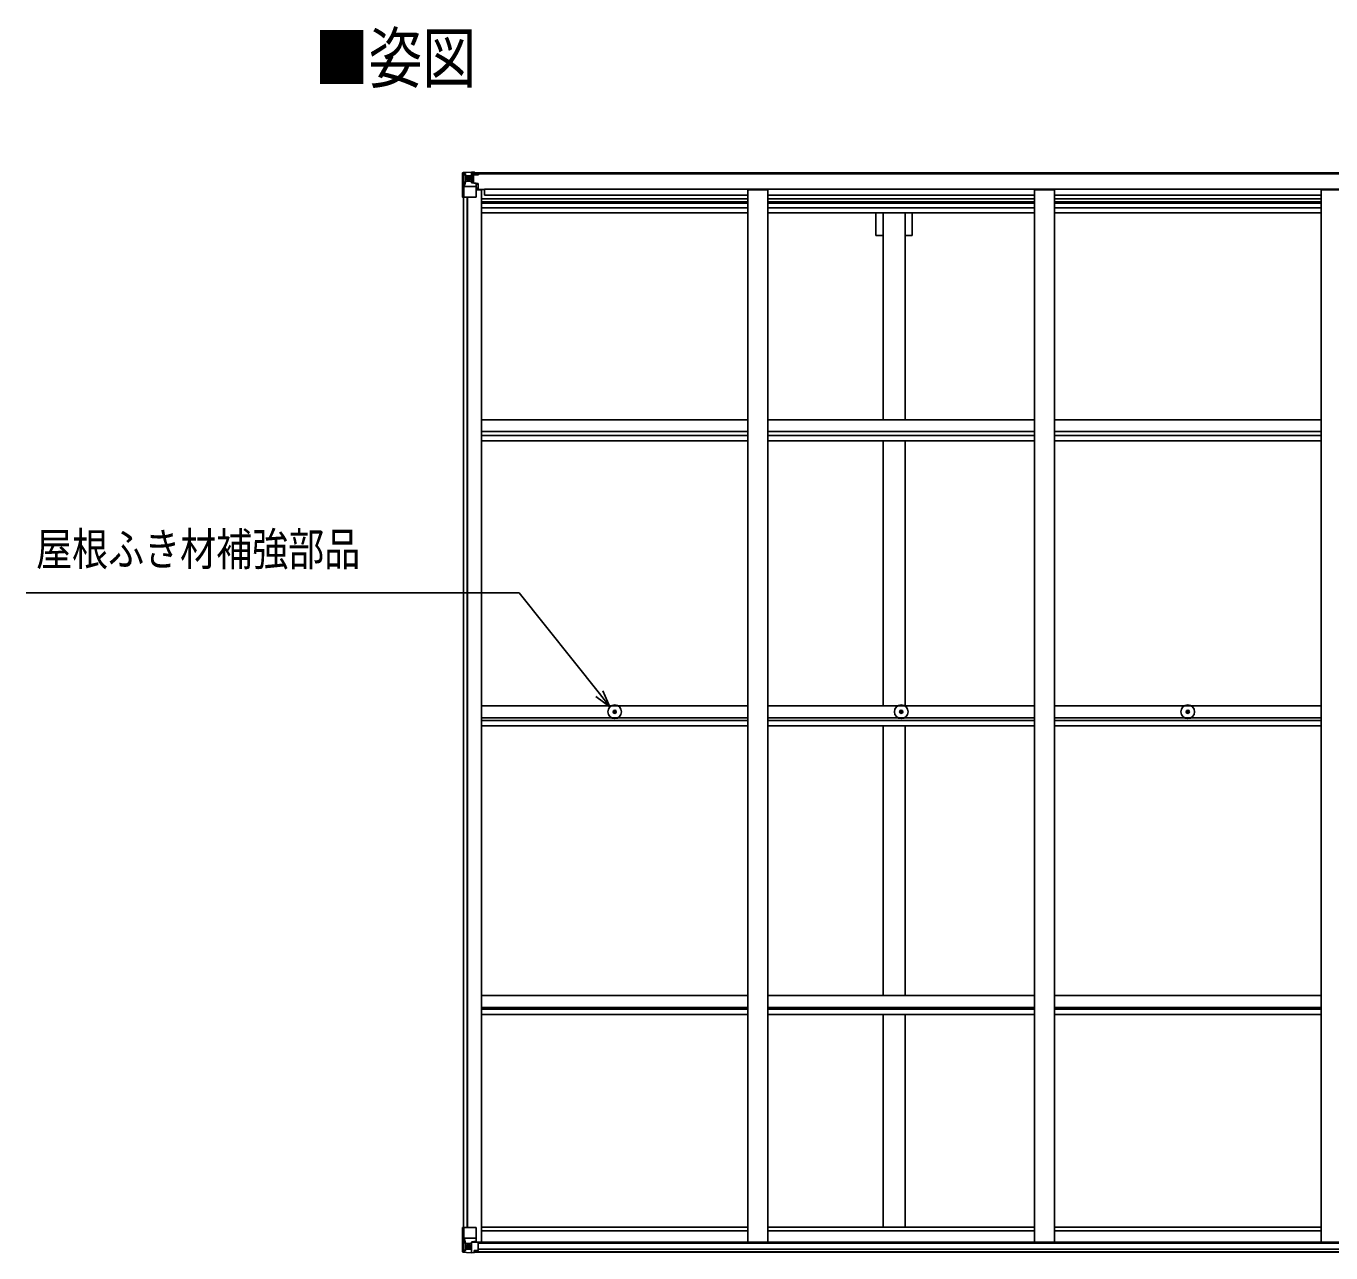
# Model space of a CAD drawing. Units: millimetres, scale not verified. Extents: x -10512 to 10512, y -7425 to 7425.
# Drawn here: x -5336 to -2075, y -651 to 2415 of the extents above; entities that cross this region are included whole.
import ezdxf
from ezdxf.enums import TextEntityAlignment as Align

# ---------------------------------------------------------------- set-up
doc = ezdxf.new("R2010")
doc.units = ezdxf.units.MM
doc.header["$LTSCALE"] = 40
for name, color, linetype in [('0-2_USER1', 3, 'Continuous'), ('0-4_YKK_13', 4, 'Continuous'), ('0-5_YKK_A1', 4, 'Continuous'), ('0-6_YKK_D', 6, 'Continuous')]:
    doc.layers.add(name, color=color, linetype=linetype)
doc.styles.add('ＭＳ ゴシック', font='')
doc.styles.get('ＭＳ ゴシック').set_extended_font_data('MS Gothic')

msp = doc.modelspace()

# ---------------------------------------------------------------- linework, layer by layer
at = {"layer": '0-4_YKK_13'}
for p, q in [((-4244.98, 2047.75), (-4244.98, 2047.71)), ((-4244.04, 2048.75), (-4244.04, 2048.75)), ((-4244.04, 2048.7), (-4244.04, 2048.74)), ((-4235.07, 2049.13), (-4242.99, 2048.66)), ((-4242.13, 2047.69), (-4242.13, 2047.62)), ((-4242.13, 1987.04), (-4242.13, 2047.62)), ((-4241.59, 2013.92), (-4237.45, 2026)), ((-4238.16, 2044.25), (-4240.9, 2047.91)), ((-4237.31, 2040.74), (-4234.98, 2040.8)), ((-4237.31, 2027.27), (-4237.31, 2040.74)), ((-4234.98, 2027.23), (-4237.31, 2027.27)), ((-4222.98, 2049.92), (-4234.98, 2049.14)), ((-4234.98, 2040.79), (-4222.98, 2040.79)), ((-4234.98, 2027.24), (-4222.98, 2027.24)), ((-4234.98, 2027.23), (-4234.98, 2027.24)), ((-4229.5, 2033.6), (-4229.5, 2032.64)), ((-4223.98, 2040.79), (-4222.98, 2040.79)), ((-4216.48, 2050.43), (-4222.98, 2050.04)), ((-4222.98, 2023.94), (-4222.98, 2050.04)), ((-4222.98, 2049.15), (-4216.48, 2049.55)), ((-4221.48, 2044.33), (-4222.98, 2044.33)), ((-4221.48, 2040.79), (-4222.98, 2040.79)), ((-4221.48, 2027.24), (-4222.98, 2027.24)), ((-4222.15, 2023.68), (-4211.8, 2022.03)), ((-4222.15, 2023.05), (-4222.15, 2023.68)), ((-4211.8, 2021.39), (-4222.15, 2023.05)), ((-4216.48, 2048.62), (-4221.48, 2048.54)), ((-4220.98, 2043.97), (-4221.48, 2043.97)), ((-4217.48, 2039.04), (-4221.48, 2039.04)), ((-4217.48, 2030.83), (-4221.48, 2030.83)), ((-4221.37, 2042.67), (-4217.48, 2042.67)), ((-4220.98, 2045), (-4220.98, 2043.04)), ((-4212.98, 2045), (-4220.98, 2045)), ((-4212.98, 2044.97), (-4220.98, 2044.97)), ((-4210.98, 2043.13), (-4220.98, 2043.04)), ((-4220.98, 2042.88), (-4220.98, 2043.04)), ((-4220.98, 2043.04), (-4220.98, 2043.04)), ((-4217.48, 2022.93), (-4217.48, 2042.9)), ((-4216.48, 2049.55), (-4216.48, 2050.43)), ((-4216.48, 2049.03), (-4216.48, 2049.55)), ((-4216.48, 2049.03), (-4216.48, 2048.62)), ((-4216.48, 2048.62), (-4216.48, 2047.8)), ((-4214.48, 2045.74), (-4214.48, 2045)), ((-4211.8, 2022.03), (-4211.8, 2021.39)), ((-4211.52, 2021.95), (-4207.48, 2021.91)), ((-4211.48, 2048.24), (-4211.48, 2047.8)), ((-4211.18, 2048.24), (-4211.48, 2048.24)), ((-4211.18, 2048.24), (-4209.49, 2047.8)), ((-4210.98, 2044.74), (-4205.98, 2044.74)), ((-4210.98, 2043.13), (-4210.98, 2044.74)), ((-4206.48, 2021.91), (-4207.48, 2021.91)), ((-4206.48, 2006.12), (-4206.48, 2021.91)), ((-4205.98, 2045.74), (-4205.98, 2044.74)), ((-4205.98, 2044.74), (-4204.98, 2044.74)), ((-4204.98, 2044.74), (-4204.98, 2045.74)), ((-4204.98, 2044.74), (-4204.98, 2043.17)), ((-4204.98, 2043.05), (-4204.98, 2043.17)), ((-4241.59, 2013.92), (-4234.98, 2013.7)), ((-4234.98, 2013.7), (-4210.98, 2013.7)), ((-4210.98, 1988.04), (-4210.98, 2021.13)), ((-4206.48, 2010.04), (-4210.98, 2010.04)), ((-4190.48, 2006.12), (-4210.98, 2006.12)), ((-4207.48, 2020.18), (-4206.48, 2020.19)), ((-4242.13, 1987.04), (-4211.98, 1987.04)), ((-3867.22, 701.58), (-3866.11, 701.6)), ((-3867.22, 700.58), (-3866.11, 700.56)), ((-3866.11, 701.6), (-3865.6, 701.7)), ((-3866.11, 700.56), (-3865.6, 700.46)), ((-3865.5, 702.22), (-3865.6, 701.7)), ((-3865.5, 699.94), (-3865.6, 700.46)), ((-3865.48, 703.33), (-3865.5, 702.22)), ((-3865.48, 698.84), (-3865.5, 699.94)), ((-3864.48, 703.33), (-3864.46, 702.22)), ((-3864.48, 698.84), (-3864.46, 699.94)), ((-3864.46, 702.22), (-3864.36, 701.7)), ((-3864.46, 699.94), (-3864.36, 700.46)), ((-3863.84, 701.6), (-3864.36, 701.7)), ((-3863.84, 700.56), (-3864.36, 700.46)), ((-3862.73, 701.58), (-3863.84, 701.6)), ((-3862.73, 700.58), (-3863.84, 700.56)), ((-3151.22, 701.58), (-3150.11, 701.6)), ((-3151.22, 700.58), (-3150.11, 700.56)), ((-3150.11, 701.6), (-3149.6, 701.7)), ((-3150.11, 700.56), (-3149.6, 700.46)), ((-3149.5, 702.22), (-3149.6, 701.7)), ((-3149.5, 699.94), (-3149.6, 700.46)), ((-3149.48, 703.33), (-3149.5, 702.22)), ((-3149.48, 698.84), (-3149.5, 699.94)), ((-3148.48, 703.33), (-3148.46, 702.22)), ((-3148.48, 698.84), (-3148.46, 699.94)), ((-3148.46, 702.22), (-3148.36, 701.7)), ((-3148.46, 699.94), (-3148.36, 700.46)), ((-3147.84, 701.6), (-3148.36, 701.7)), ((-3147.84, 700.56), (-3148.36, 700.46)), ((-3146.73, 701.58), (-3147.84, 701.6)), ((-3146.73, 700.58), (-3147.84, 700.56)), ((-2435.22, 701.58), (-2434.11, 701.6)), ((-2435.22, 700.58), (-2434.11, 700.56)), ((-2434.11, 701.6), (-2433.6, 701.7)), ((-2434.11, 700.56), (-2433.6, 700.46)), ((-2433.5, 702.22), (-2433.6, 701.7)), ((-2433.5, 699.94), (-2433.6, 700.46)), ((-2433.48, 703.33), (-2433.5, 702.22)), ((-2433.48, 698.84), (-2433.5, 699.94)), ((-2432.48, 703.33), (-2432.46, 702.22)), ((-2432.48, 698.84), (-2432.46, 699.94)), ((-2432.46, 702.22), (-2432.36, 701.7)), ((-2432.46, 699.94), (-2432.36, 700.46)), ((-2431.84, 701.6), (-2432.36, 701.7)), ((-2431.84, 700.56), (-2432.36, 700.46)), ((-2430.73, 701.58), (-2431.84, 701.6)), ((-2430.73, 700.58), (-2431.84, 700.56)), ((-4244.98, -588.06), (-4211.98, -588.06)), ((-4244.98, -648.77), (-4244.98, -588.06)), ((-4242.13, -588.06), (-4242.13, -648.64)), ((-4241.59, -614.94), (-4234.98, -614.73)), ((-4241.59, -614.94), (-4237.45, -627.03)), ((-4234.98, -614.73), (-4210.98, -614.73)), ((-4210.98, -589.06), (-4210.98, -622.16)), ((-4244.04, -649.73), (-4244.04, -649.77)), ((-4235.07, -650.16), (-4242.99, -649.68)), ((-4242.13, -648.71), (-4242.13, -648.64)), ((-4238.16, -645.27), (-4240.9, -648.94)), ((-4234.98, -628.26), (-4237.31, -628.29)), ((-4237.31, -628.29), (-4237.31, -641.76)), ((-4237.31, -641.76), (-4234.98, -641.82)), ((-4234.98, -628.26), (-4234.98, -628.26)), ((-4222.98, -628.26), (-4234.98, -628.26)), ((-4234.98, -641.82), (-4222.98, -641.82)), ((-4222.98, -650.95), (-4234.98, -650.16)), ((-4230.46, -634.62), (-4230.46, -633.66)), ((-4222.98, -624.27), (-4216.48, -624.27)), ((-4222.98, -624.27), (-4222.98, -651.06)), ((-4211.8, -622.42), (-4222.15, -624.07)), ((-4222.15, -624.07), (-4222.15, -624.27)), ((-4219.45, -624.27), (-4211.8, -623.05)), ((-4216.48, -624.27), (-4207.48, -624.31)), ((-4216.48, -651.46), (-4216.48, -645.51)), ((-4207.48, -646.08), (-4216.48, -646.14)), ((-4211.8, -623.05), (-4211.8, -622.42)), ((-4206.48, -625.22), (-4206.48, -645.37))]:
    msp.add_line(p, q, dxfattribs=at)
for points in [[(-4244.98, 2047.71), (-4244.98, 1987.04), (-4242.13, 1987.04)], [(-4244.04, 2048.75), (-4234.98, 2049.3), (-4222.98, 2050.04)], [(-4231.42, 2034.56), (-4232.38, 2034.56), (-4232.38, 2035.52), (-4231.42, 2035.52)], [(-4230.46, 2036.48), (-4230.46, 2037.44), (-4229.5, 2037.44), (-4229.5, 2036.48)], [(-4229.5, 2032.64), (-4230.46, 2032.64), (-4230.46, 2033.6)], [(-4228.54, 2035.52), (-4227.58, 2035.52), (-4227.58, 2034.56), (-4228.54, 2034.56)], [(-4216.48, 2049.03), (-4221.48, 2049.03), (-4221.48, 2023.57)], [(-4220.98, 2043.97), (-4212.98, 2043.97), (-4212.98, 2045.74)], [(-4205.98, 2043.01), (-4220.98, 2042.88), (-4220.98, 2042.88)], [(-4210.98, 2043.13), (-4210.98, 2043.12), (-4204.98, 2043.17)], [(-4207.48, 2021.91), (-4207.48, 2020.18), (-4210.98, 2020.16)], [(-4244.04, -649.77), (-4234.98, -650.33), (-4216.48, -651.46)], [(-4231.42, -636.54), (-4232.38, -636.54), (-4232.38, -635.58), (-4231.42, -635.58)], [(-4230.46, -633.66), (-4229.5, -633.66), (-4229.5, -634.62)], [(-4229.5, -637.5), (-4229.5, -638.46), (-4230.46, -638.46), (-4230.46, -637.5)], [(-4228.54, -635.58), (-4227.58, -635.58), (-4227.58, -636.54), (-4228.54, -636.54)], [(-4206.48, -645.37), (-4206.49, -645.48), (-4216.48, -645.51)]]:
    msp.add_lwpolyline(points, dxfattribs=at)
for centre, radius in [((-4229.98, 2035.04), 5.3), ((-3864.98, 701.08), 17), ((-3148.98, 701.08), 17), ((-2432.98, 701.08), 17), ((-3864.98, 701.08), 4), ((-3148.98, 701.08), 4), ((-2432.98, 701.08), 4), ((-4229.98, -636.06), 5.3)]:
    msp.add_circle(centre, radius, dxfattribs=at)
for centre, radius, start, end in [((-4243.98, 2047.75), 1, 93.50017, 180.00079), ((-4243.98, 2047.74), 0.999, 93.4424, 179.95083), ((-4243.98, 2047.71), 0.999, 93.4424, 179.95083), ((-4242.82, 2061.35), 12.7, 269.24466, 275.10311), ((-4240.85, 2047.74), 1.28, 131.17831, 182.45895), ((-4231.42, 2036.48), 0.96, 270, 0), ((-4231.42, 2033.6), 0.96, 0, 90), ((-4228.54, 2036.48), 0.96, 180, 270), ((-4228.54, 2033.6), 0.96, 90, 180), ((-4222.04, 2024.61), 0.937, 182.32209, 263.26766), ((-4222.04, 2023.98), 0.937, 182.32209, 263.26766), ((-4220.98, 2045.5), 0.5, 179.99802, 269.99691), ((-4220.98, 2045.47), 0.5, 180.00109, 270.00109), ((-4220.98, 2042.54), 0.5, 90.52895, 180.04464), ((-4220.96, 2042.36), 0.513, 91.88028, 181.04707), ((-4211.91, 2021.1), 0.937, 2.32209, 83.26766), ((-4205.84, 2050.7), 7.69, 268.96999, 276.43426), ((-4211.91, 2020.46), 0.937, 2.32209, 83.26766), ((-4211.98, 1988.04), 1, 270, 0), ((-3864.98, 701.08), 2.3, 167.44414, 192.55586), ((-3864.98, 701.08), 2.3, 77.44414, 102.55586), ((-3864.98, 701.08), 2.3, 257.44414, 282.55586), ((-3864.98, 701.08), 2.3, 347.44414, 12.55586), ((-3148.98, 701.08), 2.3, 167.44414, 192.55586), ((-3148.98, 701.08), 2.3, 77.44414, 102.55586), ((-3148.98, 701.08), 2.3, 257.44414, 282.55586), ((-3148.98, 701.08), 2.3, 347.44414, 12.55586), ((-2432.98, 701.08), 2.3, 167.44414, 192.55586), ((-2432.98, 701.08), 2.3, 77.44414, 102.55586), ((-2432.98, 701.08), 2.3, 257.44414, 282.55586), ((-2432.98, 701.08), 2.3, 347.44414, 12.55586), ((-4211.98, -589.06), 1, 0, 90), ((-4243.98, -648.73), 0.999, 180.04917, 266.5576), ((-4243.98, -648.77), 0.999, 180.04917, 266.5576), ((-4243.98, -648.77), 1, 179.99921, 266.49983), ((-4242.82, -662.38), 12.7, 84.89689, 90.75534), ((-4240.85, -648.77), 1.28, 177.54105, 228.82169), ((-4231.42, -634.62), 0.96, 270, 0), ((-4231.42, -637.5), 0.96, 0, 90), ((-4228.54, -634.62), 0.96, 180, 270), ((-4228.54, -637.5), 0.96, 90, 180), ((-4222.04, -625), 0.937, 96.73234, 129.06602), ((-4211.91, -621.49), 0.937, 276.73234, 357.67791), ((-4211.91, -622.12), 0.937, 276.73234, 357.67791)]:
    msp.add_arc(centre, radius, start, end, dxfattribs=at)
for centre, major_axis, ratio, start_param, end_param in [((-4043.04, 2061.06), (201, 12.36), 0.060933, 3.1373463, 3.1378449), ((-4242.04, 2048.83), (2, 0.12), 0.060933, 3.1378449, 4.2119296), ((-4241.85, 2045.73), (-0.02, 3), 0.466854, 5.5234897, 6.1575023), ((-4240.18, 2040.66), (0.03, 5), 0.573921, 4.7320603, 5.5159136), ((-4238.71, 2027.29), (0, 3), 0.468246, 4.2703918, 4.7058971), ((-4316.73, 2040.79), (81.75, 0), 0.061163, 0, 0.0007725), ((-4240.87, 2016.26), (0.85, 2.32), 0.403757, 2.3087461, 3.2744049), ((-4240.87, -617.29), (0.85, -2.32), 0.403757, 3.0087805, 3.9744392), ((-4242.04, -649.85), (2, -0.12), 0.060933, 2.0712557, 3.1453404), ((-4043.04, -662.08), (201, -12.36), 0.060933, 3.1453404, 3.145839), ((-4241.85, -646.75), (-0.02, -3), 0.466854, 0.125683, 0.7596956), ((-4240.18, -641.68), (0.03, -5), 0.573921, 0.7672717, 1.551125), ((-4238.71, -628.31), (0, -3), 0.468246, 1.5772882, 2.0127935), ((-4316.73, -641.82), (81.75, 0), 0.061163, 6.2824128, 6.2831853), ((-4207.48, -625.21), (1, -0.021), 0.906239, 0.0187047, 1.589501), ((-4207.48, -645.38), (1, 0.012), 0.707053, 4.7036637, 6.124411)]:
    msp.add_ellipse(centre, major_axis=major_axis, ratio=ratio, start_param=start_param, end_param=end_param, dxfattribs=at)
at = {"layer": '0-5_YKK_A1'}
for p, q in [((787.52, 2047.8), (-4221.48, 2047.8)), ((787.53, 2045.74), (-4221.48, 2045.74)), ((-4210.98, 2005.51), (-4197.98, 2005.51)), ((-4197.98, -624.41), (-4197.98, 2005.51)), ((-4190.48, 1992.47), (-4190.48, 2007.54)), ((-4190.48, 2007.54), (756.52, 2007.54)), ((-3531.98, 1992.47), (-4190.48, 1992.47)), ((-3531.98, 2005.51), (-3481.98, 2005.51)), ((-3531.98, -624.41), (-3531.98, 2005.51)), ((-3481.98, -624.41), (-3481.98, 2005.51)), ((-2815.98, 1992.47), (-3481.98, 1992.47)), ((-2815.98, 2005.51), (-2765.98, 2005.51)), ((-2815.98, -624.41), (-2815.98, 2005.51)), ((-2765.98, -624.41), (-2765.98, 2005.51)), ((-2099.98, 1992.47), (-2765.98, 1992.47)), ((-2099.98, 2005.51), (-2049.98, 2005.51)), ((-2099.98, -624.41), (-2099.98, 2005.51)), ((-4242.98, -588.06), (-4242.98, 1987.04)), ((-4233.98, -588.06), (-4233.98, 1987.04)), ((-4233.28, -588.06), (-4233.28, 1987.04)), ((-3531.98, 1983.1), (-4197.98, 1983.1)), ((-4197.98, 1976.03), (-3531.98, 1976.03)), ((-3531.98, 1972.24), (-4197.98, 1972.24)), ((-3531.98, 1960.9), (-4197.98, 1960.9)), ((-2815.98, 1983.1), (-3481.98, 1983.1)), ((-3481.98, 1976.03), (-2815.98, 1976.03)), ((-2815.98, 1972.24), (-3481.98, 1972.24)), ((-2815.98, 1960.9), (-3481.98, 1960.9)), ((-2099.98, 1983.1), (-2765.98, 1983.1)), ((-2765.98, 1976.03), (-2099.98, 1976.03)), ((-2099.98, 1972.24), (-2765.98, 1972.24)), ((-2099.98, 1960.9), (-2765.98, 1960.9)), ((-3531.98, 1948.07), (-4197.98, 1948.07)), ((-2815.98, 1948.07), (-3481.98, 1948.07)), ((-3212.18, 1891.8), (-3212.18, 1948.07)), ((-3194.48, 1430.51), (-3194.48, 1948.07)), ((-3139.48, 1430.51), (-3139.48, 1948.07)), ((-3121.78, 1891.8), (-3121.78, 1948.07)), ((-2099.98, 1948.07), (-2765.98, 1948.07)), ((-3194.48, 1891.8), (-3212.18, 1891.8)), ((-3121.78, 1891.8), (-3139.48, 1891.8)), ((-3531.98, 1430.51), (-4197.98, 1430.51)), ((-2815.98, 1430.51), (-3481.98, 1430.51)), ((-2099.98, 1430.51), (-2765.98, 1430.51)), ((-3531.98, 1401.54), (-4197.98, 1401.54)), ((-3531.98, 1391.39), (-4197.98, 1391.39)), ((-3531.98, 1378.55), (-4197.98, 1378.55)), ((-2815.98, 1401.54), (-3481.98, 1401.54)), ((-2815.98, 1391.39), (-3481.98, 1391.39)), ((-2815.98, 1378.55), (-3481.98, 1378.55)), ((-3194.48, 715.73), (-3194.48, 1378.55)), ((-3139.48, 715.73), (-3139.48, 1378.55)), ((-2099.98, 1401.54), (-2765.98, 1401.54)), ((-2099.98, 1391.39), (-2765.98, 1391.39)), ((-2099.98, 1378.55), (-2765.98, 1378.55)), ((-3531.98, 715.73), (-4197.98, 715.73)), ((-3531.98, 686.28), (-4197.98, 686.28)), ((-2815.98, 715.73), (-3481.98, 715.73)), ((-2815.98, 686.28), (-3481.98, 686.28)), ((-2099.98, 715.73), (-2765.98, 715.73)), ((-2099.98, 686.28), (-2765.98, 686.28)), ((-3531.98, 679.14), (-4197.98, 679.14)), ((-3531.98, 666.18), (-4197.98, 666.18)), ((-2815.98, 679.14), (-3481.98, 679.14)), ((-2815.98, 666.18), (-3481.98, 666.18)), ((-3194.48, -8.18), (-3194.48, 666.18)), ((-3139.48, -8.18), (-3139.48, 666.18)), ((-2099.98, 679.14), (-2765.98, 679.14)), ((-2099.98, 666.18), (-2765.98, 666.18)), ((-3531.98, -8.18), (-4197.98, -8.18)), ((-2815.98, -8.18), (-3481.98, -8.18)), ((-2944.98, -9.18), (-2944.98, -7.01)), ((-2099.98, -8.18), (-2765.98, -8.18)), ((-3531.98, -37.94), (-4197.98, -37.94)), ((-3531.98, -42.24), (-4197.98, -42.24)), ((-3531.98, -55.26), (-4197.98, -55.26)), ((-2815.98, -37.94), (-3481.98, -37.94)), ((-2815.98, -42.24), (-3481.98, -42.24)), ((-2815.98, -55.26), (-3481.98, -55.26)), ((-3194.48, -587.17), (-3194.48, -55.26)), ((-3139.48, -587.17), (-3139.48, -55.26)), ((-2983.94, -54.51), (-2983.94, -55.7)), ((-2099.98, -37.94), (-2765.98, -37.94)), ((-2099.98, -42.24), (-2765.98, -42.24)), ((-2099.98, -55.26), (-2765.98, -55.26)), ((-3532.56, -596.3), (-4198.56, -596.3)), ((-3532.29, -587.17), (-4198.29, -587.17)), ((-2816.56, -596.3), (-3482.56, -596.3)), ((-2816.29, -587.17), (-3482.29, -587.17)), ((-2100.56, -596.3), (-2766.56, -596.3)), ((-2100.29, -587.17), (-2766.29, -587.17)), ((-4216.48, -648.91), (782.52, -648.91)), ((-4216.48, -649.86), (782.52, -649.86)), ((-4207.01, -624.41), (773.06, -624.41)), ((-4206.48, -626.77), (772.52, -626.77)), ((-4206.48, -642.42), (772.52, -642.42))]:
    msp.add_line(p, q, dxfattribs=at)
at = {"layer": '0-6_YKK_D'}
for points in [[(-3876.81, 713.29), (-3903.3, 746.52), (-4104, 998.26), (-5335.91, 998.26)], [(-3912.2, 739.42), (-3876.81, 713.29), (-3894.4, 753.62)]]:
    msp.add_lwpolyline(points, dxfattribs=at)

# ---------------------------------------------------------------- texts
at = {"layer": '0-2_USER1', "style": 'ＭＳ ゴシック', "width": 0.8}
msp.add_text('■姿図', height=123.2, dxfattribs=at).set_placement((-4614.51, 2236.82), align=Align.BOTTOM_LEFT)
at = {"layer": '0-6_YKK_D', "style": 'ＭＳ ゴシック', "width": 0.8}
msp.add_text('屋根ふき材補強部品', height=82.48, dxfattribs=at).set_placement((-5310.94, 1041.68), align=Align.BOTTOM_LEFT)

doc.saveas('drawing.dxf')
